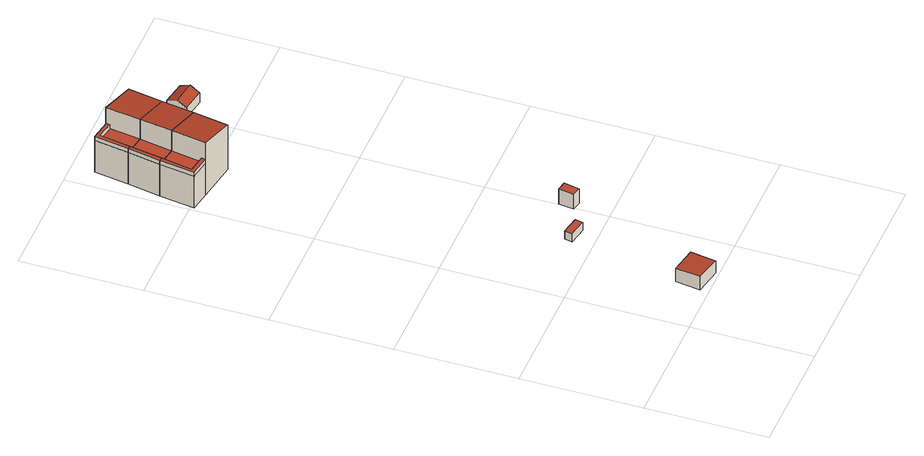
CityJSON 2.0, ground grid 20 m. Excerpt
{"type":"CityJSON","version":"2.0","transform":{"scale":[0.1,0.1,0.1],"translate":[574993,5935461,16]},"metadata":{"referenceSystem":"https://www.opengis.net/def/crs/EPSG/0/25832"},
"CityObjects":{
"building1":{"type":"Building","attributes":{"Grundfläche 2D":"20.405240","Grundhöhe NN":"17.326"},"geometry":[{"type":"Solid","lod":"3","boundaries":[[[[0,1,2,3]],[[4,5,3,2]],[[5,6,0,3]],[[6,7,1,0]],[[7,4,2,1]],[[7,6,5,4]]]],"semantics":{"surfaces":[{"type":"RoofSurface"},{"type":"WallSurface"},{"type":"GroundSurface"}],"values":[[0,1,1,1,1,2]]}}]},
"building2":{"type":"Building","attributes":{"Grundfläche 2D":"4.140733","Grundhöhe NN":"17.432"},"geometry":[{"type":"Solid","lod":"3","boundaries":[[[[8,9,10,11]],[[12,13,11,10]],[[13,14,8,11]],[[14,15,9,8]],[[15,12,10,9]],[[15,14,13,12]]]],"semantics":{"surfaces":[{"type":"RoofSurface"},{"type":"WallSurface"},{"type":"GroundSurface"}],"values":[[0,1,1,1,1,2]]}}]},
"building3":{"type":"Building","attributes":{"Grundfläche 2D":"4.069463","Grundhöhe NN":"16.966"},"geometry":[{"type":"Solid","lod":"3","boundaries":[[[[16,17,18,19]],[[20,21,19,18]],[[21,22,16,19]],[[22,23,17,16]],[[23,20,18,17]],[[23,22,21,20]]]],"semantics":{"surfaces":[{"type":"RoofSurface"},{"type":"WallSurface"},{"type":"GroundSurface"}],"values":[[0,1,1,1,1,2]]}}]},
"building4":{"type":"Building","attributes":{"Grundfläche 2D":"59.882940","Grundhöhe NN":"17.292"},"children":["building4-1"],"geometry":[{"type":"Solid","lod":"3","boundaries":[[[[24,25,26,27,28,29,30]],[[31,32,33,34]],[[30,35,32,31,25,24]],[[32,35,30,36,37,33]],[[34,33,37,38]],[[31,34,38,39,25]],[[40,28,27,26,25,39,41]],[[29,28,40,42]],[[30,29,42,36]],[[36,42,40,41,39,38,37]]]],"semantics":{"surfaces":[{"type":"RoofSurface"},{"type":"WallSurface"},{"type":"GroundSurface"}],"values":[[0,0,1,1,1,1,1,1,1,2]]}}]},
"building4-1":{"type":"BuildingInstallation","parents":["building4"],"geometry":[{"type":"MultiSurface","lod":"3","boundaries":[[[43,35,44,45,46,47,48]],[[24,44,35,30]],[[24,49,45,44]],[[49,26,46,45]],[[26,27,28,48,47,46]],[[28,29,43,48]],[[29,30,35,43]]],"semantics":{"surfaces":[{"type":"RoofSurface"},{"type":"WallSurface"}],"values":[0,1,1,1,1,1,1]}}]},
"building5":{"type":"Building","attributes":{"Grundfläche 2D":"56.979707","Grundhöhe NN":"17.280"},"children":["building5-1"],"geometry":[{"type":"Solid","lod":"3","boundaries":[[[[26,25,50,51,52,28,27]],[[31,34,53,54]],[[39,25,26,27,28,40,41]],[[52,51,50,55,56]],[[28,52,56,40]],[[31,25,39,38,34]],[[53,34,38,57]],[[53,57,55,50,54]],[[54,50,25,31]],[[55,57,38,39,41,40,56]]]],"semantics":{"surfaces":[{"type":"RoofSurface"},{"type":"WallSurface"},{"type":"GroundSurface"}],"values":[[0,0,1,1,1,1,1,1,1,2]]}}]},
"building5-1":{"type":"BuildingInstallation","parents":["building5"],"geometry":[{"type":"MultiSurface","lod":"3","boundaries":[[[48,47,46,58,59]],[[58,46,26,51]],[[59,58,51,52]],[[48,59,52,28]],[[26,46,47,48,28,27]]],"semantics":{"surfaces":[{"type":"RoofSurface"},{"type":"WallSurface"}],"values":[0,1,1,1,1]}}]},
"building6":{"type":"Building","attributes":{"Grundfläche 2D":"59.537183","Grundhöhe NN":"17.311"},"children":["building6-1"],"geometry":[{"type":"Solid","lod":"3","boundaries":[[[[51,50,60,61,62,52]],[[63,54,53,64,65]],[[55,50,51,52,56]],[[62,61,66,67]],[[52,62,67,56]],[[54,50,55,57,53]],[[64,53,57,68]],[[65,64,68,69]],[[50,54,63,65,69,66,61,60]],[[67,66,69,68,57,55,56]]]],"semantics":{"surfaces":[{"type":"RoofSurface"},{"type":"WallSurface"},{"type":"GroundSurface"}],"values":[[0,0,1,1,1,1,1,1,1,2]]}}]},
"building6-1":{"type":"BuildingInstallation","parents":["building6"],"geometry":[{"type":"MultiSurface","lod":"3","boundaries":[[[58,70,71,72,73,59]],[[51,74,70,58]],[[74,60,71,70]],[[60,61,72,71]],[[61,62,73,72]],[[62,52,59,73]],[[52,51,58,59]]],"semantics":{"surfaces":[{"type":"RoofSurface"},{"type":"WallSurface"}],"values":[0,1,1,1,1,1,1]}}]},
"building7":{"type":"Building","attributes":{"Grundfläche 2D":"14.002931","Grundhöhe NN":"17.405"},"geometry":[{"type":"Solid","lod":"3","boundaries":[[[[75,76,77,78]],[[79,75,78,80]],[[80,78,77,81,82]],[[79,80,82,83]],[[76,75,79,83,84]],[[77,76,84,81]],[[82,81,84,83]]]],"semantics":{"surfaces":[{"type":"RoofSurface"},{"type":"WallSurface"},{"type":"GroundSurface"}],"values":[[0,0,1,1,1,1,2]]}}]}
},
"vertices":[
[130,5,36],[137,48,36],[90,55,39],[84,13,40],[90,55,13],[84,13,13],[130,5,13],[137,48,13],
[153,226,30],[155,239,30],[125,245,30],[122,232,30],[125,245,14],[122,232,14],[153,226,14],[155,239,14],
[219,280,39],[203,283,39],[199,257,39],[214,254,39],[199,257,10],[214,254,10],[219,280,10],[203,283,10],
[39,794,75],[48,845,75],[18,850,75],[13,851,75],[12,851,75],[3,793,75],[38,787,75],[48,845,115],[38,787,115],[104,776,101],[114,834,101],[38,787,83],[38,787,13],[104,776,13],[114,834,13],[48,845,13],[12,851,13],[13,851,13],[3,793,13],
[3,793,83],[39,794,83],[9,799,83],[18,850,83],[13,851,83],[12,851,83],[9,799,75],
[57,899,75],[27,904,75],[22,905,75],[123,888,100],[57,899,114],[57,899,13],[22,905,13],[123,888,13],
[27,904,83],[22,905,83],
[65,950,75],[66,956,75],[31,962,75],[66,956,113],[133,945,100],[66,957,113],[66,956,13],[31,962,13],[133,945,13],[66,957,13],
[36,955,83],[65,950,83],[66,956,83],[31,962,83],[36,955,75],
[238,885,41],[241,902,33],[201,909,33],[198,891,41],[235,868,33],[195,875,33],[201,909,14],[195,875,14],[235,868,14],[241,902,14]
]}
